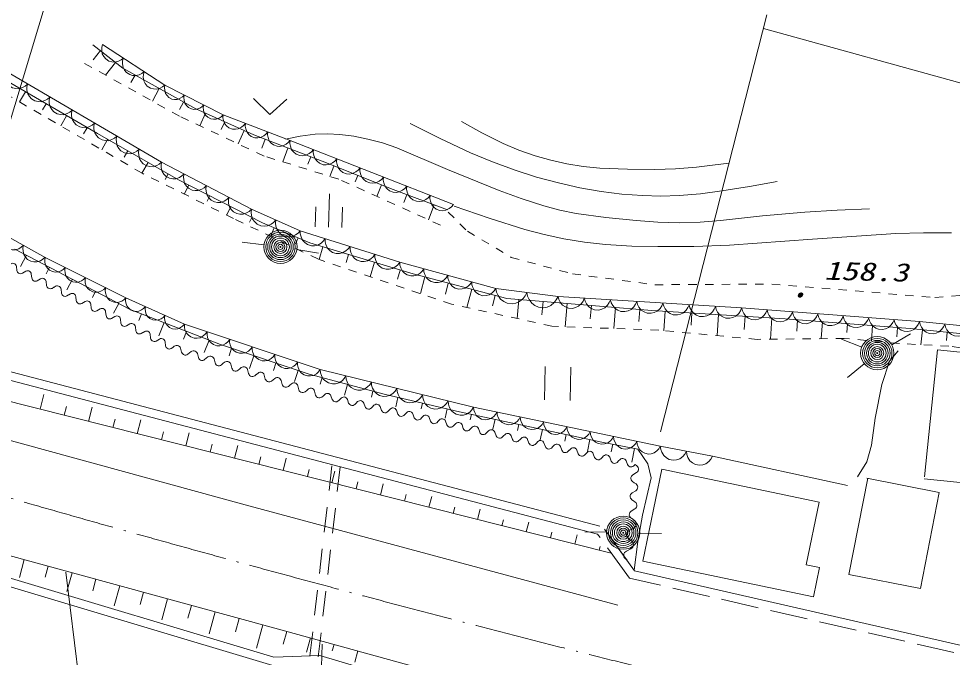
# Model space of a CAD drawing. Units: millimetres, scale not verified. Extents: x 40000 to 680000, y 20000 to 380000.
# Drawn here: x 393375 to 449222, y 281223 to 319446 of the extents above; entities that cross this region are included whole.
import ezdxf
from ezdxf.enums import TextEntityAlignment as Align

# ---------------------------------------------------------------- set-up
doc = ezdxf.new("R2010")
doc.units = ezdxf.units.MM
doc.header["$LTSCALE"] = 1000
for name, pattern in [('USER1', [1, 0.5, -0.5]), ('USER2', [3, 2.25, -0.75]), ('USER3', [2.5, 1.5, -1]), ('USER4', [7.000001, 5.508197, -0.688525, 0.114754, -0.688525])]:
    doc.linetypes.add(name, pattern=pattern)
for name, color, linetype, lineweight in [('S-BGD', 1, 'Continuous', 13), ('S-BGD-HTXT', 6, 'Continuous', 13), ('S-BMK', 3, 'USER4', 13)]:
    doc.layers.add(name, color=color, linetype=linetype, lineweight=lineweight)
doc.styles.add('ＭＳ ゴシック', font='')
doc.styles.get('ＭＳ ゴシック').set_extended_font_data('MS Gothic')

# ---------------------------------------------------------------- blocks, each defined once
blk = doc.blocks.new('BUHIN35')
at = {"layer": 'S-BGD'}
blk.add_lwpolyline([(379, -635), (497, -501), (575, -350), (641, -143), (634, 42), (593, 220), (475, 417), (338, 538), (179, 632), (-35, 673), (-203, 672), (-379, 635)], dxfattribs=at)
blk = doc.blocks.new('BUHIN36')
at = {"layer": 'S-BGD'}
blk.add_lwpolyline([(372, -564), (474, -436), (539, -296), (591, -104), (576, 65), (531, 225), (416, 400), (286, 504), (137, 584), (-60, 612), (-212, 604), (-372, 564)], dxfattribs=at)
blk = doc.blocks.new('BUHIN37')
at = {"layer": 'S-BGD'}
blk.add_lwpolyline([(373, -521), (465, -396), (521, -261), (563, -77), (544, 82), (495, 232), (380, 394), (253, 488), (108, 558), (-79, 578), (-223, 565), (-373, 521)], dxfattribs=at)
blk = doc.blocks.new('BUHIN38')
at = {"layer": 'S-BGD'}
blk.add_lwpolyline([(474, -535), (561, -385), (608, -229), (634, -21), (594, 154), (522, 315), (376, 481), (224, 571), (56, 632), (-154, 632), (-313, 601), (-474, 535)], dxfattribs=at)
blk = doc.blocks.new('BUHIN39')
at = {"layer": 'S-BGD'}
blk.add_lwpolyline([(568, -545), (651, -373), (689, -197), (698, 34), (638, 222), (546, 393), (369, 562), (195, 647), (5, 699), (-226, 680), (-398, 632), (-568, 545)], dxfattribs=at)
blk = doc.blocks.new('BUHIN40')
at = {"layer": 'S-BGD'}
blk.add_lwpolyline([(531, -475), (601, -318), (630, -157), (631, 53), (571, 221), (482, 373), (317, 520), (157, 592), (-17, 633), (-226, 608), (-379, 560), (-531, 475)], dxfattribs=at)
blk = doc.blocks.new('BUHIN41')
at = {"layer": 'S-BGD'}
blk.add_lwpolyline([(602, -521), (677, -344), (706, -164), (703, 70), (634, 257), (531, 425), (345, 586), (164, 664), (-31, 706), (-263, 675), (-434, 618), (-602, 521)], dxfattribs=at)
blk = doc.blocks.new('BUHIN42')
at = {"layer": 'S-BGD'}
blk.add_lwpolyline([(335, -662), (462, -535), (551, -391), (631, -188), (637, -2), (608, 178), (504, 384), (376, 514), (223, 620), (12, 675), (-156, 686), (-335, 662)], dxfattribs=at)
blk = doc.blocks.new('BUHIN43')
at = {"layer": 'S-BGD'}
blk.add_lwpolyline([(354, -547), (453, -424), (517, -289), (568, -105), (556, 58), (514, 213), (404, 382), (280, 484), (137, 562), (-53, 590), (-200, 584), (-354, 547)], dxfattribs=at)
blk = doc.blocks.new('BUHIN44')
at = {"layer": 'S-BGD'}
blk.add_lwpolyline([(451, -555), (545, -409), (599, -255), (633, -48), (600, 129), (536, 293), (396, 465), (248, 561), (83, 629), (-127, 638), (-287, 614), (-451, 555)], dxfattribs=at)
blk = doc.blocks.new('BUHIN45')
at = {"layer": 'S-BGD'}
blk.add_lwpolyline([(468, -587), (568, -435), (626, -274), (664, -56), (631, 129), (565, 302), (420, 484), (266, 587), (93, 660), (-127, 671), (-295, 647), (-468, 587)], dxfattribs=at)
blk = doc.blocks.new('BUHIN46')
at = {"layer": 'S-BGD'}
blk.add_lwpolyline([(384, -671), (510, -533), (595, -377), (667, -162), (663, 32), (624, 219), (504, 427), (364, 556), (199, 657), (-24, 704), (-199, 706), (-384, 671)], dxfattribs=at)
blk = doc.blocks.new('BUHIN47')
at = {"layer": 'S-BGD'}
blk.add_lwpolyline([(405, -641), (522, -500), (598, -344), (660, -130), (648, 60), (601, 241), (476, 439), (333, 559), (167, 652), (-53, 688), (-225, 683), (-405, 641)], dxfattribs=at)
blk = doc.blocks.new('BUHIN48')
at = {"layer": 'S-BGD'}
blk.add_lwpolyline([(473, -644), (585, -487), (654, -318), (704, -88), (677, 110), (614, 297), (468, 497), (309, 613), (127, 698), (-107, 719), (-287, 701), (-473, 644)], dxfattribs=at)
blk = doc.blocks.new('BUHIN49')
at = {"layer": 'S-BGD'}
blk.add_lwpolyline([(527, -576), (620, -411), (669, -239), (693, -11), (646, 179), (565, 354), (402, 532), (235, 628), (50, 691), (-180, 687), (-353, 651), (-527, 576)], dxfattribs=at)
blk = doc.blocks.new('BUHIN50')
at = {"layer": 'S-BGD'}
blk.add_lwpolyline([(524, -529), (606, -369), (646, -203), (661, 15), (609, 194), (526, 358), (363, 522), (200, 607), (22, 660), (-197, 648), (-360, 607), (-524, 529)], dxfattribs=at)
blk = doc.blocks.new('BUHIN51')
at = {"layer": 'S-BGD'}
blk.add_lwpolyline([(745, -569), (820, -355), (842, -141), (821, 134), (726, 348), (593, 538), (362, 714), (144, 792), (-88, 828), (-358, 775), (-555, 695), (-745, 569)], dxfattribs=at)
blk = doc.blocks.new('BUHIN52')
at = {"layer": 'S-BGD'}
blk.add_lwpolyline([(654, -435), (705, -252), (712, -72), (680, 157), (588, 331), (467, 482), (264, 617), (78, 670), (-119, 688), (-342, 628), (-502, 551), (-654, 435)], dxfattribs=at)
blk = doc.blocks.new('BUHIN53')
at = {"layer": 'S-BGD'}
blk.add_lwpolyline([(629, -431), (681, -254), (689, -79), (661, 143), (575, 313), (459, 462), (264, 595), (84, 649), (-106, 668), (-323, 614), (-480, 541), (-629, 431)], dxfattribs=at)
blk = doc.blocks.new('BUHIN54')
at = {"layer": 'S-BGD'}
blk.add_lwpolyline([(620, -444), (675, -269), (688, -94), (665, 129), (582, 301), (469, 452), (277, 589), (98, 647), (-91, 671), (-310, 621), (-468, 551), (-620, 444)], dxfattribs=at)
blk = doc.blocks.new('BUHIN116')
at = {"layer": 'S-BGD'}
blk.add_lwpolyline([(272, -417), (155, -420), (95, -411), (38, -386), (-12, -341), (-46, -289), (-63, -232), (-66, -168), (-49, -107), (49, 107), (60, 167), (64, 221), (46, 286), (8, 344), (-41, 387), (-100, 408), (-155, 420), (-272, 417)], dxfattribs=at)
blk = doc.blocks.new('BUHIN117')
at = {"layer": 'S-BGD'}
blk.add_lwpolyline([(354, -389), (232, -411), (168, -412), (104, -396), (44, -358), (0, -309), (-27, -252), (-41, -186), (-34, -119), (34, 119), (35, 184), (30, 241), (0, 305), (-50, 360), (-108, 396), (-172, 408), (-232, 411), (-354, 389)], dxfattribs=at)
blk = doc.blocks.new('BUHIN118')
at = {"layer": 'S-BGD'}
blk.add_lwpolyline([(370, -339), (256, -371), (196, -377), (133, -367), (73, -336), (27, -294), (-4, -242), (-22, -180), (-22, -116), (22, 116), (17, 178), (8, 231), (-27, 290), (-78, 338), (-137, 367), (-199, 373), (-256, 371), (-370, 339)], dxfattribs=at)
blk = doc.blocks.new('BUHIN119')
at = {"layer": 'S-BGD'}
blk.add_lwpolyline([(372, -339), (258, -371), (198, -377), (135, -368), (75, -337), (28, -294), (-3, -242), (-22, -181), (-21, -117), (21, 117), (16, 179), (7, 232), (-28, 291), (-80, 338), (-139, 367), (-201, 373), (-258, 371), (-372, 339)], dxfattribs=at)
blk = doc.blocks.new('BUHIN120')
at = {"layer": 'S-BGD'}
blk.add_lwpolyline([(-293, -460), (-349, -344), (-366, -281), (-368, -212), (-346, -142), (-309, -84), (-259, -42), (-197, -10), (-129, 1), (129, -1), (194, 15), (249, 35), (305, 83), (346, 148), (367, 215), (362, 283), (349, 344), (293, 460)], dxfattribs=at)
blk = doc.blocks.new('BUHIN121')
at = {"layer": 'S-BGD'}
blk.add_lwpolyline([(-378, -493), (-430, -355), (-444, -282), (-438, -204), (-406, -126), (-359, -65), (-298, -21), (-225, 8), (-146, 14), (146, -14), (222, -2), (286, 15), (355, 64), (408, 133), (438, 208), (439, 286), (430, 355), (378, 493)], dxfattribs=at)
blk = doc.blocks.new('BUHIN122')
at = {"layer": 'S-BGD'}
for p, q in [((-133, 1252), (-1174, -456)), ((137, -1255), (1178, 453))]:
    blk.add_line(p, q, dxfattribs=at)
blk = doc.blocks.new('BUHIN123')
at = {"layer": 'S-BGD'}
blk.add_lwpolyline([(607, -926), (245, 401), (-1101, 115)], dxfattribs=at)
blk = doc.blocks.new('BUHIN124')
at = {"layer": 'S-BGD'}
for p, q in [((-790, 241), (-165, 1266)), ((-520, -854), (520, 854)), ((576, -591), (1201, 433))]:
    blk.add_line(p, q, dxfattribs=at)
blk = doc.blocks.new('BUHIN131')
at = {"layer": 'S-BGD'}
for radius in [995, 880, 765, 645, 530, 390, 270, 155, 30]:
    blk.add_circle((0, 0), radius, dxfattribs=at)

msp = doc.modelspace()

# ---------------------------------------------------------------- linework, layer by layer
at = {"layer": 'S-BGD'}
for p, q in [((387219, 319428), (401926, 310863)), ((397815, 317883), (399610, 316476)), ((398398, 317902), (402122, 315467)), ((398264, 317532), (397839, 316990)), ((399162, 316828), (398566, 316069)), ((391932, 316137), (398089, 312565)), ((399610, 316476), (403966, 314051)), ((400336, 316072), (400085, 315620)), ((393779, 315065), (393430, 314463)), ((401788, 315263), (401370, 314512)), ((402122, 315467), (405601, 313689)), ((403240, 314455), (402990, 314005)), ((395011, 314351), (394800, 313989)), ((403966, 314051), (407442, 312488)), ((396242, 313637), (395891, 313031)), ((404545, 313790), (404207, 313038)), ((405601, 313689), (409608, 312159)), ((397473, 312922), (397262, 312558)), ((405704, 313269), (405495, 312805)), ((406862, 312748), (406505, 311954)), ((398089, 312565), (402930, 309809)), ((398694, 312221), (398344, 311605)), ((407442, 312488), (411527, 310910)), ((408122, 312225), (407920, 311700)), ((409484, 311699), (409168, 310879)), ((409608, 312159), (419385, 308320)), ((399905, 311531), (399690, 311155)), ((410846, 311173), (410678, 310737)), ((401115, 310842), (400751, 310204)), ((401926, 310863), (407293, 308041)), ((411527, 310910), (415783, 309213)), ((412236, 310627), (411988, 310006)), ((402325, 310153), (402130, 309811)), ((413655, 310061), (413506, 309688)), ((402930, 309809), (407950, 307222)), ((403558, 309485), (403280, 308947)), ((415074, 309496), (414800, 308808)), ((404812, 308839), (404652, 308527)), ((415783, 309213), (419035, 308003)), ((416596, 308910), (416421, 308440)), ((388496, 308771), (394955, 305162)), ((418222, 308306), (417889, 307410)), ((406067, 308192), (405810, 307692)), ((407293, 308041), (410219, 306755)), ((407322, 307545), (407177, 307263)), ((407950, 307222), (410795, 306022)), ((408661, 306922), (408448, 306418)), ((410219, 306755), (416173, 304875)), ((408042, 305908), (406751, 306061)), ((410084, 306322), (409939, 305978)), ((393148, 305659), (400048, 302048)), ((410021, 305624), (411304, 305410)), ((410795, 306022), (416975, 304171)), ((411568, 305791), (411341, 305034)), ((393838, 305298), (393479, 304610)), ((394955, 305162), (399788, 302742)), ((413113, 305328), (412967, 304843)), ((395218, 304576), (395010, 304177)), ((414657, 304865), (414399, 304004)), ((416202, 304402), (416038, 303854)), ((416173, 304875), (421918, 303304)), ((396598, 303853), (396263, 303213)), ((416975, 304171), (422572, 302703)), ((417674, 303987), (417413, 302989)), ((419074, 303620), (418902, 302964)), ((420473, 303253), (420187, 302162)), ((421918, 303304), (425637, 302825)), ((397978, 303131), (397785, 302761)), ((399788, 302742), (403287, 301155)), ((421873, 302886), (421709, 302265)), ((422572, 302703), (431250, 301989)), ((425637, 302825), (436618, 302130)), ((399358, 302409), (399048, 301816)), ((423295, 302643), (423201, 301498)), ((424742, 302524), (424675, 301720)), ((426188, 302406), (426073, 301012)), ((427634, 302287), (427568, 301489)), ((429080, 302168), (428976, 300902)), ((400048, 302048), (405439, 299938)), ((400722, 301784), (400564, 301379)), ((430527, 302049), (430467, 301328)), ((431250, 301989), (439221, 301483)), ((432047, 301939), (431973, 300771)), ((433641, 301837), (433595, 301109)), ((435236, 301736), (435155, 300475)), ((436618, 302130), (447258, 301313)), ((436830, 301635), (436780, 300850)), ((402070, 301257), (401757, 300457)), ((403287, 301155), (411416, 298443)), ((438424, 301534), (438343, 300261)), ((439221, 301483), (446692, 300898)), ((439969, 301424), (439915, 300737)), ((441463, 301307), (441383, 300295)), ((442957, 301190), (442915, 300655)), ((444451, 301073), (444380, 300161)), ((447258, 301313), (459402, 300113)), ((403417, 300729), (403236, 300265)), ((445597, 299932), (446720, 300587)), ((445945, 300956), (445901, 300396)), ((446692, 300898), (455608, 300006)), ((447435, 300823), (447346, 299935)), ((448921, 300675), (448872, 300182)), ((404765, 300202), (404478, 299469)), ((405439, 299938), (410759, 298170)), ((443802, 299792), (442591, 300266)), ((406104, 299717), (405957, 299274)), ((445982, 299557), (445468, 298956)), ((448340, 299629), (447549, 292016)), ((457235, 298705), (448340, 299629)), ((390775, 298875), (428131, 289083)), ((407434, 299275), (407179, 298508)), ((408764, 298833), (408616, 298388)), ((443958, 298796), (442952, 297973)), ((445468, 298956), (445004, 297558)), ((428005, 288599), (390675, 298384)), ((410094, 298391), (409872, 297723)), ((411416, 298443), (420590, 296193)), ((410759, 298170), (415325, 296946)), ((411520, 297966), (411416, 297580)), ((413042, 297558), (412872, 296922)), ((414564, 297150), (414470, 296798)), ((445004, 297558), (444615, 295545)), ((428824, 287452), (391016, 296991)), ((394651, 296074), (394874, 296957)), ((415325, 296946), (419744, 295922)), ((416062, 296776), (415930, 296206)), ((396105, 295707), (396236, 296228)), ((397559, 295340), (397774, 296193)), ((417535, 296434), (417455, 296092)), ((419007, 296093), (418877, 295531)), ((420590, 296193), (431754, 293855)), ((399013, 294973), (399140, 295476)), ((419744, 295922), (428255, 294101)), ((420453, 295771), (420380, 295430)), ((421872, 295467), (421747, 294884)), ((444615, 295545), (444395, 293915)), ((389800, 295035), (406922, 290358)), ((400468, 294607), (400675, 295429)), ((423290, 295164), (423213, 294804)), ((401922, 294240), (402044, 294724)), ((403376, 293873), (403576, 294665)), ((424709, 294860), (424576, 294238)), ((426127, 294557), (426042, 294159)), ((404830, 293506), (404948, 293972)), ((406284, 293139), (406477, 293901)), ((427546, 294253), (427395, 293549)), ((428255, 294101), (430409, 293690)), ((428909, 293976), (428822, 293520)), ((431754, 293855), (434882, 293253)), ((444395, 293915), (444099, 292922)), ((407738, 292772), (407851, 293221)), ((430216, 293727), (430058, 292899)), ((430409, 293690), (431008, 292808)), ((434882, 293253), (442955, 291499)), ((409192, 292405), (409377, 293137)), ((431008, 292808), (431205, 291969)), ((444099, 292922), (443555, 292026)), ((410647, 292038), (410755, 292469)), ((412101, 291671), (412278, 292373)), ((431852, 292477), (430705, 286978)), ((441260, 290514), (431852, 292477)), ((413555, 291304), (413659, 291717)), ((415009, 290937), (415179, 291609)), ((431205, 291969), (430684, 289727)), ((444165, 291943), (443030, 286185)), ((448444, 291090), (444114, 291944)), ((447547, 291914), (456433, 290991)), ((416463, 290571), (416563, 290965)), ((447310, 285341), (448444, 291090)), ((417917, 290204), (418079, 290845)), ((440478, 286767), (441260, 290514)), ((406922, 290358), (429223, 284344)), ((419372, 289837), (419466, 290213)), ((420826, 289470), (420980, 290081)), ((422280, 289103), (422370, 289461)), ((423734, 288736), (423881, 289317)), ((430684, 289727), (430413, 288164)), ((428535, 288706), (427236, 288737)), ((428409, 288893), (430211, 286406)), ((388714, 288439), (408700, 282967)), ((425188, 288369), (425274, 288709)), ((426642, 288002), (426781, 288553)), ((430535, 288659), (431835, 288628)), ((428096, 287635), (428151, 287850)), ((430413, 288164), (430189, 286433)), ((388346, 287315), (408644, 281230)), ((393710, 287071), (393417, 286000)), ((408580, 280727), (388191, 286839)), ((395138, 286680), (394957, 286018)), ((430705, 286978), (440910, 284848)), ((441276, 286600), (440478, 286767)), ((440910, 284848), (441276, 286600)), ((396195, 286311), (397173, 278429)), ((396565, 286289), (396255, 285155)), ((430211, 286406), (469887, 277311)), ((443030, 286185), (447310, 285341)), ((397993, 285898), (397802, 285199)), ((399421, 285508), (399093, 284310)), ((400848, 285117), (400646, 284379)), ((402276, 284726), (401931, 283466)), ((403703, 284335), (403491, 283560)), ((405131, 283944), (404769, 282621)), ((406558, 283553), (406336, 282741)), ((407986, 283163), (407606, 281776)), ((408700, 282967), (428534, 277518)), ((409408, 282773), (409201, 282018)), ((410825, 282383), (410592, 281538)), ((411519, 282019), (411339, 274456)), ((412242, 281994), (412136, 281611)), ((413658, 281605), (413474, 280936)), ((408644, 281230), (411393, 281342)), ((411393, 281342), (427876, 276425))]:
    msp.add_line(p, q, dxfattribs=at)
at = {"layer": 'S-BGD', "linetype": 'USER1'}
for p, q in [((402997, 313609), (397152, 316854)), ((400764, 310196), (391905, 315350)), ((408050, 311225), (402997, 313609)), ((412518, 309842), (408050, 311225)), ((406234, 307481), (400764, 310196)), ((418607, 307085), (412518, 309842)), ((419057, 307866), (420216, 306734)), ((411303, 305047), (406234, 307481)), ((420216, 306734), (422838, 305158)), ((419268, 302364), (411303, 305047)), ((422838, 305158), (426496, 304172)), ((426496, 304172), (431430, 303523)), ((431430, 303523), (438426, 303562)), ((438426, 303562), (448184, 302758)), ((448184, 302758), (454362, 303222)), ((425270, 301042), (419268, 302364)), ((431658, 300800), (425270, 301042)), ((437542, 300253), (431658, 300800)), ((442760, 300310), (437542, 300253)), ((446064, 300005), (442760, 300310)), ((449009, 299845), (446064, 300005)), ((456651, 298847), (449009, 299845))]:
    msp.add_line(p, q, dxfattribs=at)
at = {"layer": 'S-BGD', "linetype": 'USER3'}
for p, q in [((412110, 292691), (410798, 281306)), ((412607, 292633), (411294, 281249))]:
    msp.add_line(p, q, dxfattribs=at)
at = {"layer": 'S-BGD', "linetype": 'USER2'}
for p, q in [((428409, 288893), (430211, 286406)), ((429916, 285960), (428005, 288599)), ((469783, 276822), (429916, 285960))]:
    msp.add_line(p, q, dxfattribs=at)
at = {"layer": 'S-BGD'}
for points in [[(416787, 313179), (418580, 312275), (420398, 311425), (421718, 310875), (423070, 310378), (424357, 309967), (425659, 309615), (426935, 309331), (428224, 309105), (429445, 308950), (430683, 308854), (431783, 308824), (432892, 308854), (434163, 308966), (435430, 309139), (437088, 309409), (438751, 309705)], [(419853, 313283), (421089, 312609), (422363, 311982), (423301, 311583), (424261, 311240), (425204, 310970), (426171, 310756), (427149, 310601), (428144, 310504), (429783, 310436), (431422, 310427), (432668, 310462), (433913, 310557), (434886, 310669), (435867, 310804)], [(409328, 312234), (410210, 312411), (411110, 312529), (411847, 312552), (412587, 312515), (413432, 312409), (414267, 312243), (415136, 312008), (415988, 311715), (419032, 310416), (422107, 309168), (423431, 308678), (424782, 308241), (425747, 307988), (426724, 307794), (428504, 307552), (430306, 307368), (431611, 307268), (432915, 307229), (434131, 307268), (435356, 307368), (437875, 307644), (440396, 307860), (442330, 307977), (444265, 308071)], [(419419, 308234), (421520, 307506), (423643, 306834), (424809, 306522), (425991, 306269), (427226, 306073), (428479, 305935), (430045, 305838), (431614, 305801), (433752, 305815), (435896, 305889), (440864, 306259), (445845, 306587), (447501, 306619), (449168, 306619)]]:
    msp.add_lwpolyline(points, dxfattribs=at)
at = {"layer": 'S-BGD-HTXT'}
for p, q in [((398035, 330504), (388804, 299873)), ((438129, 319673), (431768, 294723)), ((508642, 299289), (437923, 318864))]:
    msp.add_line(p, q, dxfattribs=at)
at = {"layer": 'S-BMK'}
msp.add_arc((697648, 1350109), 1102328, 252.90321, 257.12627, dxfattribs=at)

# ---------------------------------------------------------------- block references
at = {"rotation": 210}
for name, p in [('BUHIN42', (399019, 317496)), ('BUHIN42', (400260, 316684)), ('BUHIN46', (393236, 315924)), ('BUHIN42', (401502, 315873)), ('BUHIN46', (394573, 315146)), ('BUHIN43', (402702, 315170)), ('BUHIN46', (395910, 314367)), ('BUHIN43', (403862, 314578)), ('BUHIN123', (408413, 314174)), ('BUHIN43', (405022, 313985)), ('BUHIN46', (397247, 313588)), ('BUHIN44', (406269, 313434)), ('BUHIN46', (398584, 312810)), ('BUHIN44', (407605, 312924)), ('BUHIN46', (399921, 312031)), ('BUHIN44', (408940, 312414)), ('BUHIN45', (410306, 311885)), ('BUHIN46', (401258, 311253)), ('BUHIN45', (411703, 311337)), ('BUHIN47', (402597, 310511)), ('BUHIN45', (413100, 310788)), ('BUHIN47', (403939, 309805)), ('BUHIN45', (414496, 310240)), ('BUHIN45', (415893, 309691)), ('BUHIN47', (405281, 309100)), ('BUHIN45', (417290, 309143)), ('BUHIN47', (406622, 308394)), ('BUHIN124', (411939, 307969)), ('BUHIN45', (418686, 308594)), ('BUHIN48', (408025, 307720)), ('BUHIN48', (409487, 307076)), ('BUHIN49', (410963, 306520)), ('BUHIN35', (393018, 306245)), ('BUHIN131', (409035, 305789)), ('BUHIN49', (412452, 306050)), ('BUHIN35', (394309, 305523)), ('BUHIN49', (413940, 305580)), ('BUHIN36', (395559, 304860)), ('BUHIN49', (415429, 305110)), ('BUHIN116', (393254, 304493)), ('BUHIN36', (396767, 304255)), ('BUHIN50', (416891, 304679)), ('BUHIN50', (418327, 304286)), ('BUHIN116', (394143, 304043)), ('BUHIN50', (419763, 303893)), ('BUHIN116', (395032, 303592)), ('BUHIN36', (397975, 303650)), ('BUHIN50', (421200, 303501)), ('BUHIN51', (422847, 303184)), ('BUHIN51', (424707, 302945)), ('BUHIN116', (395921, 303141)), ('BUHIN36', (399184, 303045)), ('BUHIN52', (426421, 302775)), ('BUHIN52', (427990, 302676)), ('BUHIN52', (429559, 302577)), ('BUHIN116', (396810, 302691)), ('BUHIN116', (397700, 302240)), ('BUHIN37', (400371, 302478)), ('BUHIN52', (431127, 302478)), ('BUHIN52', (432696, 302378)), ('BUHIN52', (434265, 302279)), ('BUHIN52', (435834, 302180)), ('BUHIN53', (437378, 302072)), ('BUHIN116', (398589, 301790)), ('BUHIN37', (401537, 301949)), ('BUHIN53', (438898, 301955)), ('BUHIN53', (440418, 301838)), ('BUHIN53', (441938, 301722)), ('BUHIN53', (443458, 301605)), ('BUHIN53', (444978, 301488)), ('BUHIN116', (399478, 301339)), ('BUHIN37', (402703, 301420)), ('BUHIN38', (403964, 300929)), ('BUHIN53', (446498, 301371)), ('BUHIN54', (448017, 301238)), ('BUHIN54', (449535, 301088)), ('BUHIN116', (400367, 300889)), ('BUHIN38', (405319, 300477)), ('BUHIN116', (401256, 300438)), ('BUHIN116', (402145, 299987)), ('BUHIN38', (406674, 300025)), ('BUHIN131', (444733, 299429)), ('BUHIN117', (403090, 299602)), ('BUHIN38', (408029, 299573)), ('BUHIN117', (404092, 299281)), ('BUHIN117', (405093, 298961)), ('BUHIN38', (409384, 299121)), ('BUHIN38', (410739, 298669)), ('BUHIN117', (406095, 298640)), ('BUHIN117', (407097, 298320)), ('BUHIN39', (412181, 298255)), ('BUHIN122', (425622, 297606)), ('BUHIN117', (408098, 297999)), ('BUHIN39', (413710, 297880)), ('BUHIN39', (415239, 297505)), ('BUHIN117', (409100, 297679)), ('BUHIN117', (410101, 297358)), ('BUHIN39', (416768, 297130)), ('BUHIN117', (411103, 297038)), ('BUHIN118', (412094, 296768)), ('BUHIN39', (418297, 296755)), ('BUHIN39', (419826, 296380)), ('BUHIN118', (413074, 296550)), ('BUHIN118', (414054, 296332)), ('BUHIN118', (415034, 296114)), ('BUHIN40', (421288, 296047)), ('BUHIN118', (416014, 295896)), ('BUHIN118', (416994, 295678)), ('BUHIN40', (422684, 295755)), ('BUHIN40', (424079, 295462)), ('BUHIN118', (417973, 295460)), ('BUHIN118', (418953, 295242)), ('BUHIN118', (419933, 295024)), ('BUHIN40', (425475, 295170)), ('BUHIN40', (426870, 294878)), ('BUHIN118', (420913, 294806)), ('BUHIN118', (421893, 294588)), ('BUHIN118', (422873, 294370)), ('BUHIN40', (428266, 294586)), ('BUHIN40', (429661, 294294)), ('BUHIN119', (423855, 294154)), ('BUHIN119', (424838, 293940)), ('BUHIN40', (431057, 294001)), ('BUHIN41', (432536, 293705)), ('BUHIN119', (425821, 293726)), ('BUHIN119', (426805, 293512)), ('BUHIN119', (427788, 293298)), ('BUHIN41', (434100, 293403)), ('BUHIN119', (428771, 293084)), ('BUHIN119', (429754, 292870)), ('BUHIN120', (430222, 292218)), ('BUHIN120', (430174, 291128)), ('BUHIN120', (430126, 290038)), ('BUHIN131', (429535, 288682)), ('BUHIN121', (430021, 288878)), ('BUHIN121', (429858, 287646))]:
    msp.add_blockref(name, p, dxfattribs=at)

# ---------------------------------------------------------------- texts
at = {"layer": 'S-BGD', "style": 'ＭＳ ゴシック', "oblique": 15, "width": 1.35}
msp.add_text('158.3', height=1100, rotation=358.6, dxfattribs=at).set_placement((441540, 303497), align=Align.BOTTOM_LEFT)
at = {"layer": 'S-BGD', "style": 'ＭＳ ゴシック', "oblique": 15}
msp.add_text('・', height=1100, rotation=358.6, dxfattribs=at).set_placement((439217, 302027), align=Align.BOTTOM_LEFT)

doc.saveas('drawing.dxf')
